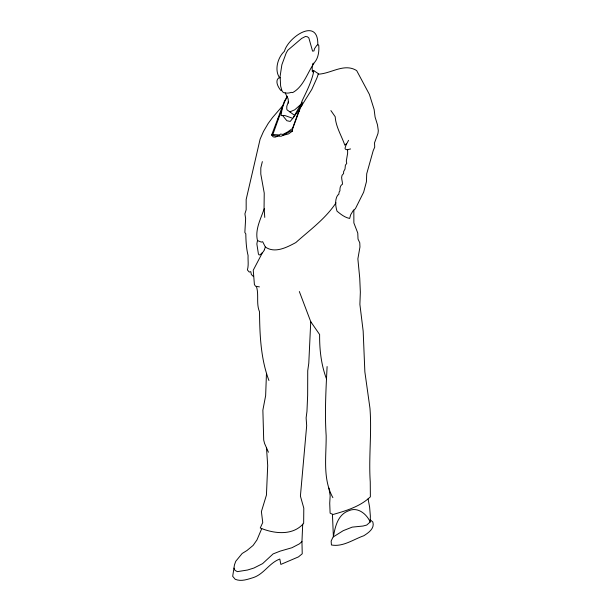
<?xml version="1.0" encoding="UTF-8"?>
<svg xmlns="http://www.w3.org/2000/svg" width="611" height="611" viewBox="0 0 611 611"><rect width="100%" height="100%" fill="white"/><g stroke="black" fill="none" stroke-linecap="round" stroke-linejoin="round"><path stroke-width="0.92" d="M299.329 291.516L310.747 321.669L308.784 363.255L307.73 370.694L307.654 395.332L306.959 411.394L306.119 417.901L306.676 425.661L300.406 496.079L303.797 508.123L303.659 523.329C292.975 536.007 274.049 533.793 260.263 527.988L262.745 522.52L261.393 511.606L266.434 495.093L267.702 465.506L266.503 447.832M370.251 519.801L372.847 522.023C374.841 528.484 368.479 532.761 363.835 535.732C353.418 539.391 342.87 547.173 331.429 544.974L331.147 541.071L333.033 537.061L343.26 530.654L352.188 527.133L363.01 526.04L366.737 525.048L370.182 522.008L370.358 516.104L369.624 507.145L368.082 498.859L370.373 496.842L370.251 481.85C368.593 457.395 371.878 432.802 369.961 408.247L364.859 371.832L363.171 331.139L359.887 304.362L360.353 292.127L359.734 278.127L357.87 258.873L359.955 247.004L359.772 242.766L358.023 239.084L357.771 233.058L353.868 222.916L353.838 210.047M332.437 514.271L333.4 536.893C335.103 526.583 337.891 514.294 349.125 510.613C357.939 506.71 366.806 514.21 370.182 522.008M266.442 374.1L265.64 395.653L262.867 410.164L263.715 440.103L264.578 443.479L268.45 452.239M261.729 528.622L256.979 539.895L253.114 545.424L246.959 550.511L242.162 553.482L235.754 561.288L234.441 564.946L232.684 576.318L235.197 579.266C241.246 581.863 247.837 579.259 253.733 577.464C264.28 573.698 269.314 562.907 279.823 559.042L280.839 564.419L298.474 556.888L302.231 553.787L301.956 541.606L302.705 524.131M317.796 44.802C318.537 16.657 288.377 36.813 284.398 51.339C277.822 57.213 273.995 70.425 279.838 78.048L281.877 64.728L286.147 53.111L287.758 50.27L301.658 38.417L305.447 36.484L307.417 36.782L308.845 37.958L312.565 51.125L313.993 50.934L314.535 48.659L316.804 45.359L317.796 44.802L318.721 45.138C319.354 51.362 318.247 59.389 313.359 63.597L312.969 63.353L312.168 67.913L312.29 71.136L313.481 72.587C311.213 82.661 306.31 92.017 301.903 101.311L302.055 105.184M327.106 366.562C325.938 389.65 324.647 412.685 326.167 435.719C326.35 456.379 322.44 478.764 332.88 497.667M282.114 108.559L281.068 115.555L284.894 115.555L292.776 118.32L299.428 109.193M282.847 135.382L288.583 133.893L292.333 131.197L292.761 128.432L302.01 103.503M313.481 72.587L313.787 70.662L318.4 73.732L316.949 77.918L311.809 89.405L300.536 107.505M292.333 131.197L291.447 130.632L281.48 136.138L279.594 136.268L279.013 135.741L275.118 137.147L273.193 136.872L271.651 135.031L272.842 134.527L284.627 101.686L287.407 96.622M262.348 161.609L260.821 167.842L260.798 174.051L264.235 193.084L264.067 207.534L264.762 217.394M264.242 208.664C260.798 218.822 254.818 229.583 257.475 240.551L256.857 243.942L258.422 254L259.171 255.016L260.294 254.65L263.448 251.595L264.265 249.975M346.452 143.738L345.016 148.267L345.391 149.199L347.04 149.756L350.569 148.954M257.475 240.551L261.294 242.093L262.669 241.719L265.35 247.012L264.342 249.807M279.013 135.741L275.737 136.009L271.651 135.031L284.214 101.716L287.246 96.24M272.842 134.527L279.372 134.939L280.632 134.046L282.931 134.42L287.544 132.014L292.554 128.447L301.933 102.197L293.532 117.281M288.354 101.709L286.796 106.337L286.773 109.102L287.178 109.942L294.639 115.41M313.886 63.414C307.295 72.999 303.43 86.8 292.646 92.605L291.34 92.345A28.167 13.343 -57.9 0 1 285.994 93.017L283.695 92.658L282.374 91.604L281.709 90.016L280.617 85.96L280.189 77.475M262.547 252.473L253.252 270.222L254.405 284.52L255.513 286.223L259.423 286.88M348.537 140.324L347.002 143.272L344.803 145.158C341.58 135.726 335.798 126.844 335.202 116.739L330.895 110.576M335.981 202.867C325.579 218.692 309.769 230.08 295.808 242.575C286.88 247.34 274.904 253.718 265.35 247.012M281.709 90.016L280.892 90.504C278.104 87.266 274.331 80.301 279.448 77.444M292.776 118.32L290.21 121.436L286.872 120.726L282.61 115.51M282.664 105.818L272.491 117.587L268.229 123.391L263.532 131.373L260.118 139.132L246.172 199.469L246.164 209.764L244.919 213.835L245.637 218.555L244.851 232.486L245.813 233.86C245.912 241.009 246.348 248.616 248.081 255.513C247.822 260.446 248.814 264.968 247.402 269.94L249.265 272.071L250.77 271.651L251.358 274.538L253.527 276.584M300.765 104.504L294.746 109.797L289.92 111.859M368.082 498.859C358.489 506.985 345.627 510.888 333.652 514.317L332.926 514.508L330.108 513.125L329.719 503.243L330.161 495.681L328.909 488.105M301.956 541.606L299.352 543.889L291.936 547.739L280.189 551.122L273.109 553.91L262.585 563.64L253.924 568.031L247.547 570.017L237.328 571.644L234.93 570.292L234.036 568.123M312.29 71.136L313.787 70.662M298.58 111.569L299.069 111.492M318.239 74.175C331.162 73.679 344.176 62.788 356.671 70.593L369.403 94.422L374.123 109.461L375.085 117.029L377.491 124.865L378.316 130.731L377.965 133.526L374.528 142.821L374.711 147.159L373.199 150.657L366.715 173.784L366.424 181.765L363.644 192.205L355.388 208.725L353.204 210.589L350.676 214.767L349.652 218.463C344.673 217.424 340.785 214.293 337.005 211.154C335.485 206.151 334.683 199.583 337.738 195.077L338.7 194.626L339.235 191.755L339.953 190.853C339.838 188.463 340.06 185.431 342.481 184.224C342.641 180.696 339.846 176.09 343.603 173.539L343.611 171.592L345.016 169.064L345.375 165.222L346.765 163.343L346.3 161.113L347.636 153.201L347.606 149.542M277.906 118.832L278.356 118.817M285.161 92.887L288.148 98.875L288.461 103.167M310.747 321.669L319.629 334.553C319.454 349.515 321.172 364.79 326.473 378.873M268.947 380.531C260.729 358.802 259.744 334.82 259.515 311.786C256.001 303.583 259.133 294.617 256.376 286.368"/></g></svg>
